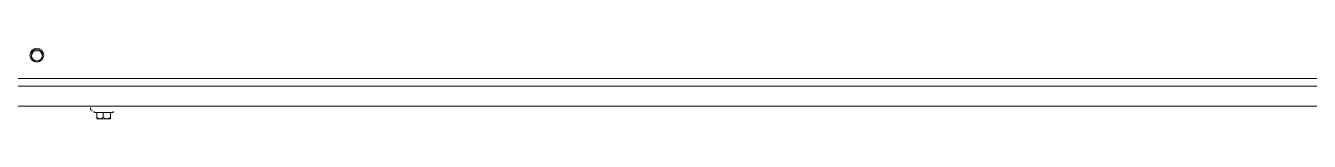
# Model space of a CAD drawing. Extents: x 0 to 160756, y 0 to 229247.
# Drawn here: x 94012 to 95252, y 78502 to 78571 of the extents above; entities that cross this region are included whole.
import ezdxf

# ---------------------------------------------------------------- set-up
doc = ezdxf.new("R2010")
doc.units = 0
doc.header["$LTSCALE"] = 10
doc.layers.add('XCM7Q30CDA-200K$0$xCUP-L40-M03-HVAC-EQ$0$XCUP-L40-HVAC-EQ$0$XCUP-L40-HVAC-EQ$0$XCUP-L40-HVAC-機房EQ$0$U-CDA-EQ', color=3, linetype='Continuous', lineweight=25)

# ---------------------------------------------------------------- blocks, each defined once
blk = doc.blocks.new('XCM7Q30CDA-200K$0$xCUP-L40-M03-HVAC-EQ$0$XCUP-L40-HVAC-EQ$0$XCUP-L40-HVAC-EQ$0$E315n')
at = {"layer": 'XCM7Q30CDA-200K$0$xCUP-L40-M03-HVAC-EQ$0$XCUP-L40-HVAC-EQ$0$XCUP-L40-HVAC-EQ$0$XCUP-L40-HVAC-機房EQ$0$U-CDA-EQ', "lineweight": 0}
for points in [[(-3.7, 4974.4), (-3.7, 1504.4)], [(15.8, 1502), (15.8, 4957.4)], [(23.1, 4950.1), (23.1, 1482.5)], [(40.2, 3723.6), (45, 3726)], [(40.2, 3717.5), (40.2, 3723.6)], [(45, 3726), (49.9, 3723.6)], [(49.9, 3723.6), (49.9, 3717.5)], [(45, 3715.1), (40.2, 3717.5)], [(49.9, 3717.5), (45, 3715.1)], [(-15.8, 3649.4), (-15.8, 3662.8)], [(-15.8, 3662.8), (-9.7, 3662.8)], [(-15.8, 3659.1), (-14.6, 3662.8)], [(-14.6, 3656.7), (-15.8, 3659.1)], [(-9.7, 3646.9), (-9.7, 3665.2)], [(-9.7, 3665.2), (-8.5, 3665.2)], [(-8.5, 3667.6), (-7.3, 3667.6)], [(-7.3, 3668.8), (-4.9, 3668.8)], [(-15.8, 3653), (-14.6, 3656.7)], [(-14.6, 3649.4), (-15.8, 3653)], [(-15.8, 3649.4), (-9.7, 3649.4)], [(-14.6, 3656.7), (-9.7, 3656.7)], [(-9.7, 3646.9), (-8.5, 3646.9)]]:
    blk.add_lwpolyline(points, dxfattribs=at)
for radius in [6.69, 5.48]:
    blk.add_circle((45.6, 3720.6), radius, dxfattribs=at)
blk = doc.blocks.new('XCM7Q30CDA-200K')
at = {"layer": 'XCM7Q30CDA-200K$0$xCUP-L40-M03-HVAC-EQ$0$XCUP-L40-HVAC-EQ$0$XCUP-L40-HVAC-EQ$0$XCUP-L40-HVAC-機房EQ$0$U-CDA-EQ', "rotation": 90}
blk.add_blockref('XCM7Q30CDA-200K$0$xCUP-L40-M03-HVAC-EQ$0$XCUP-L40-HVAC-EQ$0$XCUP-L40-HVAC-EQ$0$E315n', (97743.2, 78518.3), dxfattribs=at)

msp = doc.modelspace()

# ---------------------------------------------------------------- block references
msp.add_blockref('XCM7Q30CDA-200K', (0, 0))

doc.saveas('drawing.dxf')
